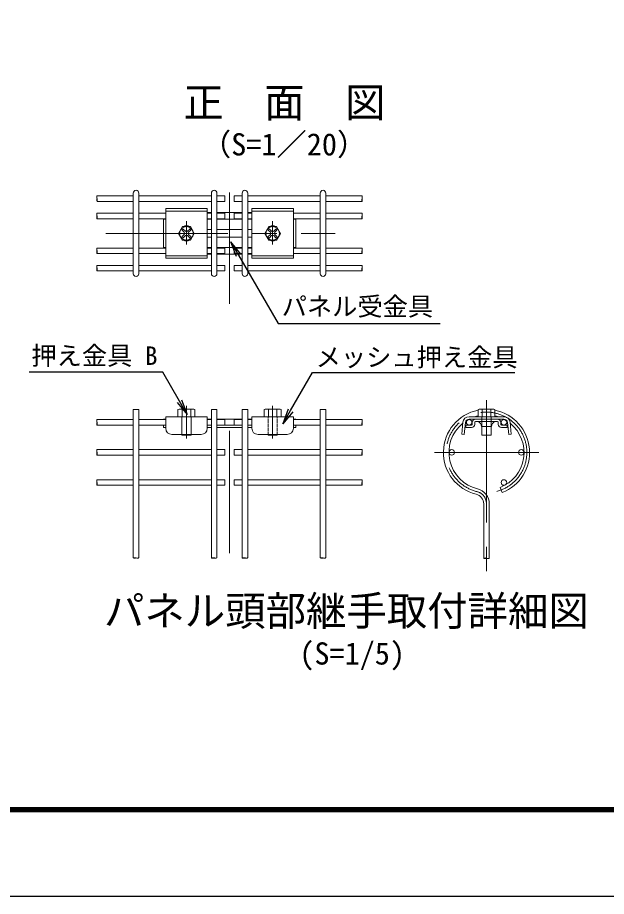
# Model space of a CAD drawing. Units: millimetres, scale not verified, with parts at other scales. Extents: x -4200 to 4200, y -2970 to 2970.
# Drawn here: x -2691 to -1161, y -2970 to -685 of the extents above; entities that cross this region are included whole.
import ezdxf
from ezdxf.enums import TextEntityAlignment as Align

# ---------------------------------------------------------------- set-up
doc = ezdxf.new("R2010")
doc.units = ezdxf.units.MM
doc.header["$LTSCALE"] = 10
doc.linetypes.add('USER1', pattern=[50.8, 31.75, -6.35, 6.35, -6.35])
doc.linetypes.add('USER2', pattern=[0.375, 0.25, -0.125])
for name, color, linetype, lineweight in [('0-0_D-TTL-TXT', 7, 'Continuous', 25), ('0-4_D-STR3', 3, 'Continuous', 13), ('0-5_D-BMK', 2, 'USER1', 13), ('0-7_D-STR2', 7, 'Continuous', 13), ('0-B_D-STR-TXT', 7, 'Continuous', 25), ('0-C_D-TTL', 7, 'Continuous', 25)]:
    doc.layers.add(name, color=color, linetype=linetype, lineweight=lineweight)
doc.styles.add('ＭＳ ゴシック', font='')
doc.styles.get('ＭＳ ゴシック').set_extended_font_data('MS Gothic')

# ---------------------------------------------------------------- blocks, each defined once
blk = doc.blocks.new('MLeader2')
at = {"layer": '0-B_D-STR-TXT'}
blk.add_line((-1976.21, -1710.02), (-2001.98, -1741.32), dxfattribs=at)
for points in [[(-1981.98, -1706.68), (-1925.09, -1608.15), (-1405.86, -1608.15), (-1398.66, -1608.15)], [(-1987.75, -1703.35), (-2001.98, -1741.32), (-1981.98, -1706.68)]]:
    blk.add_lwpolyline(points, dxfattribs=at)
blk = doc.blocks.new('MLeader3')
at = {"layer": '0-B_D-STR-TXT'}
blk.add_line((-2265.09, -1678.83), (-2250.87, -1716.8), dxfattribs=at)
for points in [[(-2270.87, -1682.16), (-2314.17, -1607.15), (-2653.75, -1607.15), (-2660.95, -1607.15)], [(-2276.64, -1685.49), (-2250.87, -1716.8), (-2270.87, -1682.16)]]:
    blk.add_lwpolyline(points, dxfattribs=at)
blk = doc.blocks.new('MLeader4')
at = {"layer": '0-B_D-STR-TXT'}
blk.add_line((-2122.77, -1306.35), (-2137, -1268.37), dxfattribs=at)
for points in [[(-2111.22, -1299.68), (-2137, -1268.37), (-2117, -1303.02)], [(-2117, -1303.02), (-2014.44, -1480.64), (-1600.16, -1480.64), (-1592.96, -1480.64)]]:
    blk.add_lwpolyline(points, dxfattribs=at)

msp = doc.modelspace()

# ---------------------------------------------------------------- linework, layer by layer
at = {"layer": '0-4_D-STR3'}
for p, q in [((-2306.41, -1181.72), (-2306.41, -1310.36)), ((-2306.41, -1181.72), (-2198.41, -1181.72)), ((-2306.41, -1188.04), (-2198.41, -1188.04)), ((-2198.41, -1181.72), (-2198.41, -1310.36)), ((-2082.41, -1181.72), (-2082.41, -1310.36)), ((-2082.41, -1181.72), (-1974.41, -1181.72)), ((-2082.41, -1188.04), (-1974.41, -1188.04)), ((-1974.41, -1181.72), (-1974.41, -1310.36)), ((-2312.41, -1208.04), (-2312.41, -1284.04)), ((-2312.41, -1209.04), (-2306.41, -1209.04)), ((-2187.51, -1192.04), (-2198.41, -1192.04)), ((-2198.41, -1209.04), (-2187.51, -1209.04)), ((-2107.7, -1192.04), (-2173.11, -1192.04)), ((-2173.11, -1209.04), (-2107.7, -1209.04)), ((-2082.41, -1192.04), (-2093.3, -1192.04)), ((-2093.3, -1209.04), (-2082.41, -1209.04)), ((-1974.41, -1209.04), (-1968.41, -1209.04)), ((-1968.41, -1284.04), (-1968.41, -1208.04)), ((-2262.6, -1228.39), (-2272.79, -1246.04)), ((-2242.21, -1228.39), (-2262.6, -1228.39)), ((-2242.21, -1228.39), (-2232.02, -1246.04)), ((-2038.6, -1228.39), (-2048.79, -1246.04)), ((-2018.21, -1228.39), (-2038.6, -1228.39)), ((-2028.41, -1274.56), (-2028.41, -1214.55)), ((-2018.21, -1228.39), (-2008.02, -1246.04)), ((-2262.6, -1263.7), (-2272.79, -1246.04)), ((-2263.72, -1237.56), (-2258.06, -1243.21)), ((-2263.72, -1254.53), (-2258.06, -1248.87)), ((-2260.89, -1234.73), (-2255.23, -1240.39)), ((-2260.89, -1257.36), (-2255.23, -1251.7)), ((-2243.92, -1234.73), (-2249.58, -1240.39)), ((-2243.92, -1257.36), (-2249.58, -1251.7)), ((-2241.09, -1237.56), (-2246.75, -1243.21)), ((-2241.09, -1254.53), (-2246.75, -1248.87)), ((-2242.21, -1263.7), (-2232.02, -1246.04)), ((-2194.41, -1236.04), (-2187.51, -1236.04)), ((-2194.41, -1256.04), (-2187.51, -1256.04)), ((-2173.11, -1236.04), (-2107.7, -1236.04)), ((-2173.11, -1256.04), (-2107.7, -1256.04)), ((-2093.3, -1236.04), (-2086.41, -1236.04)), ((-2093.3, -1256.04), (-2086.41, -1256.04)), ((-2038.6, -1263.7), (-2048.79, -1246.04)), ((-2039.72, -1237.56), (-2034.06, -1243.21)), ((-2039.72, -1254.53), (-2034.06, -1248.87)), ((-2036.89, -1234.73), (-2031.23, -1240.39)), ((-2036.89, -1257.36), (-2031.23, -1251.7)), ((-2019.92, -1234.73), (-2025.58, -1240.39)), ((-2019.92, -1257.36), (-2025.58, -1251.7)), ((-2017.09, -1237.56), (-2022.75, -1243.21)), ((-2017.09, -1254.53), (-2022.75, -1248.87)), ((-2018.21, -1263.7), (-2008.02, -1246.04)), ((-2242.21, -1263.7), (-2262.6, -1263.7)), ((-2018.21, -1263.7), (-2038.6, -1263.7)), ((-2312.41, -1283.04), (-2306.41, -1283.04)), ((-2198.41, -1283.04), (-2187.51, -1283.04)), ((-2198.41, -1300.04), (-2187.51, -1300.04)), ((-2173.11, -1283.04), (-2107.7, -1283.04)), ((-2173.11, -1300.04), (-2107.7, -1300.04)), ((-2093.3, -1283.04), (-2082.41, -1283.04)), ((-2093.3, -1300.04), (-2082.41, -1300.04)), ((-1974.41, -1283.04), (-1968.41, -1283.04)), ((-2306.41, -1304.04), (-2198.41, -1304.04)), ((-2306.41, -1310.36), (-2198.41, -1310.36)), ((-2082.41, -1304.04), (-1974.41, -1304.04)), ((-2082.41, -1310.36), (-1974.41, -1310.36)), ((-2274.43, -1722.86), (-2274.43, -1704.33)), ((-2268.93, -1702.86), (-2235.89, -1702.86)), ((-2263.42, -1722.86), (-2263.42, -1704.33)), ((-2241.39, -1722.86), (-2241.39, -1704.33)), ((-2230.38, -1704.33), (-2230.38, -1722.86)), ((-2050.46, -1722.86), (-2050.46, -1704.33)), ((-2044.95, -1702.86), (-2011.91, -1702.86)), ((-2039.44, -1722.86), (-2039.44, -1704.33)), ((-2017.42, -1722.86), (-2017.42, -1704.33)), ((-2006.41, -1704.33), (-2006.41, -1722.86)), ((-1494.58, -1722.74), (-1494.58, -1704.21)), ((-1489.07, -1702.74), (-1456.03, -1702.74)), ((-1483.56, -1722.74), (-1483.56, -1704.21)), ((-1461.54, -1722.74), (-1461.54, -1704.21)), ((-1450.52, -1704.21), (-1450.52, -1722.74)), ((-2312.41, -1729.26), (-2306.41, -1729.26)), ((-2312.41, -1730.06), (-2312.41, -1729.26)), ((-2306.41, -1722.86), (-2306.41, -1752.86)), ((-2306.41, -1722.86), (-2198.41, -1722.86)), ((-2264.38, -1770.86), (-2264.38, -1722.86)), ((-2240.38, -1770.86), (-2240.38, -1722.86)), ((-2198.41, -1722.86), (-2198.41, -1752.86)), ((-2198.41, -1729.26), (-2187.57, -1729.26)), ((-2173.17, -1729.26), (-2107.63, -1729.26)), ((-2093.17, -1729.26), (-2082.41, -1729.26)), ((-2082.41, -1722.86), (-2082.41, -1752.86)), ((-2082.41, -1722.86), (-1974.41, -1722.86)), ((-1974.41, -1722.86), (-1974.41, -1752.86)), ((-1974.41, -1729.26), (-1968.41, -1729.26)), ((-1968.41, -1729.26), (-1968.41, -1730.06)), ((-1517.85, -1722.74), (-1427.2, -1722.74)), ((-1517.85, -1729.14), (-1427.2, -1729.14)), ((-1501.52, -1735.54), (-1443.52, -1735.54)), ((-1484.52, -1770.74), (-1484.52, -1722.74)), ((-1460.52, -1770.74), (-1460.52, -1722.74)), ((-2312.41, -1744.46), (-2306.41, -1744.46)), ((-2312.41, -1750.86), (-2312.41, -1744.46)), ((-2312.41, -1750.86), (-2306.41, -1750.86)), ((-2187.57, -1744.46), (-2198.41, -1744.46)), ((-2198.41, -1750.86), (-2187.57, -1750.86)), ((-2173.17, -1744.46), (-2107.57, -1744.46)), ((-2173.17, -1750.86), (-2107.57, -1750.86)), ((-2093.17, -1744.46), (-2082.41, -1744.46)), ((-2093.17, -1750.86), (-2082.41, -1750.86)), ((-1974.41, -1744.46), (-1968.41, -1744.46)), ((-1974.41, -1750.86), (-1968.41, -1750.86)), ((-1968.41, -1744.46), (-1968.41, -1750.86)), ((-1533.76, -1737.13), (-1536.89, -1768.09)), ((-1527.4, -1737.77), (-1530.52, -1768.74)), ((-1526.52, -1744.34), (-1511.12, -1744.34)), ((-1526.52, -1744.34), (-1526.52, -1750.74)), ((-1526.52, -1750.74), (-1511.12, -1750.74)), ((-1509.52, -1737.14), (-1509.52, -1742.74)), ((-1503.12, -1737.14), (-1503.12, -1742.74)), ((-1485.72, -1747.93), (-1459.32, -1747.93)), ((-1441.92, -1737.14), (-1441.92, -1742.74)), ((-1435.52, -1737.14), (-1435.52, -1742.74)), ((-1433.92, -1744.34), (-1418.52, -1744.34)), ((-1433.92, -1750.74), (-1418.52, -1750.74)), ((-1418.52, -1744.34), (-1418.52, -1750.74)), ((-1411.28, -1737.13), (-1408.16, -1768.09)), ((-2290.41, -1768.86), (-2214.41, -1768.86)), ((-2264.38, -1770.86), (-2240.38, -1770.86)), ((-2066.41, -1768.86), (-1990.41, -1768.86)), ((-2040.41, -1770.86), (-2016.4, -1770.86)), ((-2040.4, -1770.86), (-2040.4, -1768.86)), ((-2016.4, -1770.86), (-2016.4, -1768.86)), ((-1536.89, -1768.09), (-1530.52, -1768.74)), ((-1484.52, -1770.74), (-1460.52, -1770.74))]:
    msp.add_line(p, q, dxfattribs=at)
at = {"layer": '0-4_D-STR3', "linetype": 'USER2'}
for p, q in [((-2040.41, -1768.86), (-2040.41, -1722.86)), ((-2016.41, -1768.86), (-2016.41, -1722.86))]:
    msp.add_line(p, q, dxfattribs=at)
at = {"layer": '0-4_D-STR3'}
msp.add_lwpolyline([(-1417.65, -1737.77), (-1414.52, -1768.74), (-1408.16, -1768.09)], dxfattribs=at)
for centre in [(-2252.41, -1246.04), (-2028.41, -1246.04)]:
    msp.add_circle(centre, 17.66, dxfattribs=at)
for centre, radius, start, end in [((-2252.41, -1241.04), 15, 57.53826, 122.46174), ((-2028.41, -1241.04), 15, 57.53826, 122.46174), ((-2262.31, -1236.14), 2, 44.99953, 224.99952), ((-2262.31, -1255.94), 2, 135, 314.99998), ((-2260.89, -1246.04), 4, 314.99999, 45), ((-2252.41, -1237.56), 4, 225.00001, 314.99999), ((-2252.41, -1254.53), 4, 45, 135), ((-2243.92, -1246.04), 4, 135, 225.00001), ((-2242.51, -1236.14), 2, 315, 135), ((-2242.51, -1255.94), 2, 225.00001, 44.99999), ((-2194.41, -1246.04), 10, 90, 113.57818), ((-2194.41, -1246.04), 10, 246.42182, 270), ((-2086.41, -1246.04), 10, 66.42182, 90), ((-2086.41, -1246.04), 10, 270, 293.57818), ((-2038.31, -1236.14), 2, 44.99953, 224.99952), ((-2038.31, -1255.94), 2, 135, 314.99998), ((-2036.89, -1246.04), 4, 314.99999, 45), ((-2028.41, -1237.56), 4, 225.00001, 314.99999), ((-2028.41, -1254.53), 4, 45, 135), ((-2019.92, -1246.04), 4, 135, 225.00001), ((-2018.51, -1236.14), 2, 315, 135), ((-2018.51, -1255.94), 2, 225.00001, 44.99999), ((-2252.41, -1251.04), 15, 237.53826, 302.46174), ((-2028.41, -1251.04), 15, 237.53826, 302.46174), ((-2268.93, -1713.87), 11.01, 60, 120), ((-2252.41, -1744.69), 41.84, 74.73852, 105.26148), ((-2235.89, -1713.87), 11.01, 60, 120), ((-2044.95, -1713.87), 11.01, 60, 120), ((-2028.43, -1744.69), 41.84, 74.73852, 105.26148), ((-2011.91, -1713.87), 11.01, 60, 120), ((-1489.07, -1713.75), 11.01, 60, 120), ((-1472.55, -1744.57), 41.84, 74.73852, 105.26148), ((-1456.03, -1713.75), 11.01, 60, 120), ((-1517.85, -1738.74), 16, 90, 174.23211), ((-1517.85, -1738.74), 9.6, 90, 174.23211), ((-1501.52, -1737.14), 8, 90, 180), ((-1501.52, -1737.14), 1.6, 90, 180), ((-1498.52, -1747.93), 12.8, 0, 75.52068), ((-1446.52, -1747.93), 12.8, 104.47932, 180), ((-1443.52, -1737.14), 8, 0, 90), ((-1443.52, -1737.14), 1.6, 0, 90), ((-1427.2, -1738.74), 16, 5.76789, 90), ((-1427.2, -1738.74), 9.6, 5.76789, 90), ((-2290.41, -1752.86), 16, 180, 270), ((-2214.41, -1752.86), 16, 270, 0), ((-2066.41, -1752.86), 16, 180, 270), ((-1990.41, -1752.86), 16, 270, 0), ((-1511.12, -1742.74), 1.6, 270, 0), ((-1511.12, -1742.74), 8, 270, 0), ((-1433.92, -1742.74), 8, 180, 270), ((-1433.92, -1742.74), 1.6, 180, 270)]:
    msp.add_arc(centre, radius, start, end, dxfattribs=at)
at = {"layer": '0-5_D-BMK'}
for p, q in [((-2140.41, -1428.93), (-2140.41, -1139.28)), ((-2252.41, -1274.56), (-2252.41, -1214.55)), ((-2462.25, -1246.04), (-1866.04, -1246.04)), ((-1472.52, -1679.95), (-1472.52, -2136.31)), ((-2252.38, -1779.61), (-2252.38, -1694.59)), ((-2028.41, -1779.61), (-2028.41, -1694.59)), ((-2140.4, -2077.28), (-2140.41, -1717.7)), ((-1336.92, -1815.55), (-1608.12, -1815.55))]:
    msp.add_line(p, q, dxfattribs=at)
for centre, radius, start, end in [((-1472.52, -1815.55), 104.8, 284.7, 256.20952), ((-1505.32, -1949.18), 32.8, 0, 76.20952)]:
    msp.add_arc(centre, radius, start, end, dxfattribs=at)
at = {"layer": '0-7_D-STR2'}
for p, q in [((-2390.58, -1350.84), (-2390.58, -1141.24)), ((-2376.18, -1350.84), (-2376.18, -1141.24)), ((-2187.51, -1350.84), (-2187.51, -1141.24)), ((-2173.11, -1350.84), (-2173.11, -1141.24)), ((-2107.7, -1350.84), (-2107.7, -1141.24)), ((-2093.3, -1350.84), (-2093.3, -1141.24)), ((-1904.63, -1350.84), (-1904.63, -1141.24)), ((-1890.23, -1350.84), (-1890.23, -1141.24)), ((-2484.92, -1148.44), (-2390.58, -1148.44)), ((-2484.92, -1162.84), (-2390.58, -1162.84)), ((-2376.18, -1148.44), (-2187.51, -1148.44)), ((-2376.18, -1162.84), (-2187.51, -1162.84)), ((-2173.11, -1148.44), (-2152.41, -1148.44)), ((-2107.7, -1148.44), (-2128.4, -1148.44)), ((-1904.63, -1148.44), (-2093.3, -1148.44)), ((-1904.63, -1162.84), (-2093.3, -1162.84)), ((-1795.89, -1148.44), (-1890.23, -1148.44)), ((-1795.89, -1162.84), (-1890.23, -1162.84)), ((-2484.92, -1193.64), (-2390.58, -1193.64)), ((-2484.92, -1208.04), (-2390.58, -1208.04)), ((-2376.18, -1193.64), (-2306.41, -1193.64)), ((-2376.18, -1208.04), (-2306.41, -1208.04)), ((-2198.41, -1193.64), (-2187.51, -1193.64)), ((-2198.41, -1208.04), (-2187.51, -1208.04)), ((-2173.11, -1193.64), (-2152.41, -1193.64)), ((-2173.11, -1208.04), (-2152.41, -1208.04)), ((-2152.41, -1208.04), (-2152.41, -1193.64)), ((-2128.4, -1208.04), (-2128.4, -1193.64)), ((-2107.7, -1193.64), (-2128.4, -1193.64)), ((-2107.7, -1208.04), (-2128.4, -1208.04)), ((-2082.41, -1193.64), (-2093.3, -1193.64)), ((-2082.41, -1208.04), (-2093.3, -1208.04)), ((-1904.63, -1193.64), (-1974.41, -1193.64)), ((-1904.63, -1208.04), (-1974.41, -1208.04)), ((-1795.89, -1193.64), (-1890.23, -1193.64)), ((-1795.89, -1208.04), (-1890.23, -1208.04)), ((-2484.92, -1284.04), (-2390.58, -1284.04)), ((-2484.92, -1298.44), (-2390.58, -1298.44)), ((-2376.18, -1284.04), (-2306.41, -1284.04)), ((-2376.18, -1298.44), (-2306.41, -1298.44)), ((-2198.41, -1284.04), (-2187.51, -1284.04)), ((-2198.41, -1298.44), (-2187.51, -1298.44)), ((-2173.11, -1284.04), (-2152.41, -1284.04)), ((-2173.11, -1298.44), (-2152.41, -1298.44)), ((-2152.41, -1298.44), (-2152.41, -1284.04)), ((-2107.7, -1284.04), (-2128.4, -1284.04)), ((-2128.4, -1298.44), (-2128.4, -1284.04)), ((-2107.7, -1298.44), (-2128.4, -1298.44)), ((-2082.41, -1284.04), (-2093.3, -1284.04)), ((-2082.41, -1298.44), (-2093.3, -1298.44)), ((-1904.63, -1284.04), (-1974.41, -1284.04)), ((-1904.63, -1298.44), (-1974.41, -1298.44)), ((-1795.89, -1284.04), (-1890.23, -1284.04)), ((-1795.89, -1298.44), (-1890.23, -1298.44)), ((-2484.92, -1329.24), (-2390.58, -1329.24)), ((-2484.92, -1343.64), (-2390.58, -1343.64)), ((-2376.18, -1329.24), (-2187.51, -1329.24)), ((-2376.18, -1343.64), (-2187.51, -1343.64)), ((-2173.11, -1329.24), (-2152.41, -1329.24)), ((-2173.11, -1343.64), (-2152.41, -1343.64)), ((-2152.41, -1343.64), (-2152.41, -1329.24)), ((-2128.4, -1343.64), (-2128.4, -1329.24)), ((-2107.7, -1329.24), (-2128.4, -1329.24)), ((-2107.7, -1343.64), (-2128.4, -1343.64)), ((-1904.63, -1329.24), (-2093.3, -1329.24)), ((-1904.63, -1343.64), (-2093.3, -1343.64)), ((-1795.89, -1329.24), (-1890.23, -1329.24)), ((-1795.89, -1343.64), (-1890.23, -1343.64)), ((-2376.25, -1703.55), (-2390.65, -1703.55)), ((-2390.65, -1703.55), (-2390.65, -2089.84)), ((-2376.25, -1703.55), (-2376.25, -2089.84)), ((-2173.17, -1703.55), (-2187.57, -1703.55)), ((-2187.57, -1703.55), (-2187.57, -2089.84)), ((-2173.17, -1703.55), (-2173.17, -2089.84)), ((-2093.17, -1703.55), (-2107.57, -1703.55)), ((-2107.57, -1703.55), (-2107.57, -2089.84)), ((-2093.17, -1703.55), (-2093.17, -2089.84)), ((-1890.1, -1703.55), (-1904.5, -1703.55)), ((-1904.5, -1703.55), (-1904.5, -2089.84)), ((-1890.1, -1703.55), (-1890.1, -2089.84)), ((-2390.65, -1730.06), (-2484.92, -1730.06)), ((-2306.41, -1730.06), (-2376.25, -1730.06)), ((-2187.57, -1730.06), (-2198.41, -1730.06)), ((-2152.37, -1730.06), (-2173.17, -1730.06)), ((-2152.37, -1730.06), (-2152.37, -1744.46)), ((-2128.43, -1730.06), (-2107.63, -1730.06)), ((-2082.41, -1730.06), (-2093.17, -1730.06)), ((-1904.5, -1730.06), (-1974.41, -1730.06)), ((-1795.76, -1730.06), (-1890.1, -1730.06)), ((-2390.65, -1744.46), (-2484.92, -1744.46)), ((-2312.41, -1744.46), (-2376.25, -1744.46)), ((-2152.37, -1744.46), (-2173.17, -1744.46)), ((-1904.5, -1744.46), (-1968.41, -1744.46)), ((-1795.76, -1744.46), (-1890.1, -1744.46)), ((-2390.65, -1808.35), (-2484.92, -1808.35)), ((-2390.65, -1822.75), (-2484.92, -1822.75)), ((-2187.57, -1808.35), (-2376.25, -1808.35)), ((-2187.57, -1822.75), (-2376.25, -1822.75)), ((-2152.37, -1808.35), (-2173.17, -1808.35)), ((-2152.37, -1822.75), (-2173.17, -1822.75)), ((-2152.37, -1808.35), (-2152.37, -1822.75)), ((-2128.43, -1808.35), (-2107.63, -1808.35)), ((-1904.5, -1808.35), (-2093.17, -1808.35)), ((-1904.5, -1822.75), (-2093.17, -1822.75)), ((-1795.76, -1808.35), (-1890.1, -1808.35)), ((-1795.76, -1822.75), (-1890.1, -1822.75)), ((-2390.65, -1886.63), (-2484.92, -1886.63)), ((-2187.57, -1886.63), (-2376.25, -1886.63)), ((-2152.37, -1886.63), (-2173.17, -1886.63)), ((-2152.37, -1886.63), (-2152.37, -1901.03)), ((-2128.43, -1886.63), (-2107.63, -1886.63)), ((-2128.43, -1886.63), (-2128.43, -1901.03)), ((-1904.5, -1886.63), (-2093.17, -1886.63)), ((-1795.76, -1886.63), (-1890.1, -1886.63)), ((-2390.65, -1901.03), (-2484.92, -1901.03)), ((-2187.57, -1901.03), (-2376.25, -1901.03)), ((-2152.37, -1901.03), (-2173.17, -1901.03)), ((-2128.43, -1901.03), (-2107.63, -1901.03)), ((-1904.5, -1901.03), (-2093.17, -1901.03)), ((-1795.76, -1901.03), (-1890.1, -1901.03)), ((-1437.15, -1906.51), (-1431.93, -1919.93)), ((-1479.72, -1949.18), (-1479.72, -2090.89)), ((-1465.32, -1949.18), (-1465.32, -2090.96))]:
    msp.add_line(p, q, dxfattribs=at)
for points in [[(-2173.11, -1162.84), (-2152.41, -1162.84), (-2152.41, -1148.44)], [(-2107.7, -1162.84), (-2128.4, -1162.84), (-2128.4, -1148.44)], [(-2128.43, -1730.06), (-2128.43, -1744.46), (-2107.63, -1744.46)], [(-2128.43, -1808.35), (-2128.43, -1822.75), (-2107.63, -1822.75)]]:
    msp.add_lwpolyline(points, dxfattribs=at)
for centre in [(-1517.72, -1737.26), (-1427.32, -1737.26), (-1562.92, -1815.55), (-1382.12, -1815.55), (-1427.32, -1893.83)]:
    msp.add_circle(centre, 7.2, dxfattribs=at)
for centre, radius, start, end in [((-2383.38, -1141.24), 7.2, 0, 180), ((-2180.31, -1141.24), 7.2, 0, 180), ((-2100.5, -1141.24), 7.2, 0, 180), ((-1897.43, -1141.24), 7.2, 0, 180), ((-2383.38, -1350.84), 7.2, 180, 0), ((-2180.31, -1350.84), 7.2, 180, 0), ((-2100.5, -1350.84), 7.2, 180, 0), ((-1897.43, -1350.84), 7.2, 180, 0), ((-1472.52, -1815.55), 112, 101.35516, 256.20952), ((-1472.52, -1815.55), 112, 291.25, 78.67181), ((-1472.52, -1815.55), 97.6, 117.71481, 123.37821), ((-1472.52, -1815.55), 97.6, 103.05813, 108.02633), ((-1472.52, -1815.55), 97.6, 71.97367, 76.97302), ((-1472.52, -1815.55), 97.6, 56.62179, 62.28519), ((-1472.52, -1815.55), 97.6, 129.43822, 256.20952), ((-1472.52, -1815.55), 97.6, 291.25, 50.56178), ((-1505.32, -1949.18), 40, 0, 76.20952), ((-1505.32, -1949.18), 25.6, 0, 76.20952)]:
    msp.add_arc(centre, radius, start, end, dxfattribs=at)
for centre, major_axis, ratio, start_param, end_param in [((-2484.92, -1152.04), (0, -3.6), 0.114898, 3.1414937, 6.283185), ((-1795.89, -1152.04), (0, -3.6), 0.114898, 0.0000003, 3.1416916), ((-2484.92, -1197.24), (0, -3.6), 0.114898, 3.1414937, 6.283185), ((-1795.89, -1197.24), (0, -3.6), 0.114898, 0.0000003, 3.1416916), ((-2484.92, -1287.64), (0, -3.6), 0.114898, 3.1414937, 6.283185), ((-1795.89, -1287.64), (0, -3.6), 0.114898, 0.0000003, 3.1416916), ((-2484.92, -1332.84), (0, -3.6), 0.114898, 3.1414937, 6.283185), ((-1795.89, -1332.84), (0, -3.6), 0.114898, 0.0000003, 3.1416916), ((-2484.92, -1733.66), (0, -3.6), 0.114898, 3.1414937, 6.283185), ((-1795.89, -1733.66), (0, -3.6), 0.114898, 0.0000003, 3.1416916), ((-2484.92, -1811.95), (0, -3.6), 0.114898, 3.1414937, 6.283185), ((-1795.89, -1811.95), (0, -3.6), 0.114898, 0.0000003, 3.1416916), ((-2484.92, -1890.23), (0, -3.6), 0.114898, 3.1414937, 6.283185), ((-1795.89, -1890.23), (0, -3.6), 0.114898, 0.0000003, 3.1416916), ((-2379.85, -2089.83), (-3.6, 0), 0.114898, 0.0000003, 3.1416916), ((-2176.77, -2089.83), (-3.6, 0), 0.114898, 0.0000003, 3.1416916), ((-2096.77, -2089.83), (-3.6, 0), 0.114898, 0.0000003, 3.1416916), ((-1893.7, -2089.83), (-3.6, 0), 0.114898, 0.0000003, 3.1416916), ((-1468.91, -2090.89), (3.6, 0), 0.246642, 3.1415927, 6.2053633)]:
    msp.add_ellipse(centre, major_axis=major_axis, ratio=ratio, start_param=start_param, end_param=end_param, dxfattribs=at)
for centre, major_axis, ratio in [((-2484.92, -1159.24), (0, -3.6), 0.114898), ((-1795.89, -1159.24), (0, 3.6), 0.114898), ((-2484.92, -1204.44), (0, -3.6), 0.114898), ((-1795.89, -1204.44), (0, 3.6), 0.114898), ((-2484.92, -1294.84), (0, -3.6), 0.114898), ((-1795.89, -1294.84), (0, 3.6), 0.114898), ((-2484.92, -1340.04), (0, -3.6), 0.114898), ((-1795.89, -1340.04), (0, 3.6), 0.114898), ((-2484.92, -1740.86), (0, -3.6), 0.114898), ((-1795.89, -1740.86), (0, 3.6), 0.114898), ((-2484.92, -1819.15), (0, -3.6), 0.114898), ((-1795.89, -1819.15), (0, 3.6), 0.114898), ((-2484.92, -1897.44), (0, -3.6), 0.114898), ((-1795.89, -1897.44), (0, 3.6), 0.114898), ((-2387.05, -2089.83), (-3.6, 0), 0.114898), ((-2183.97, -2089.83), (-3.6, 0), 0.114898), ((-2103.97, -2089.83), (-3.6, 0), 0.114898), ((-1900.9, -2089.83), (-3.6, 0), 0.114898), ((-1476.11, -2090.89), (3.6, 0), 0.246642)]:
    msp.add_ellipse(centre, major_axis=major_axis, ratio=ratio, dxfattribs=at)
at = {"layer": '0-C_D-TTL', "color": 2}
msp.add_lwpolyline([(-4200, 2970), (4200, 2970), (4200, -2970), (-4200, -2970)], close=True, dxfattribs=at)
at = {"layer": '0-C_D-TTL'}
for points in [[(-3930, 2750), (3930, 2750), (3930, -2750), (-3930, -2750)], [(-3927.5, 2747.5), (3927.5, 2747.5), (3927.5, -2747.5), (-3927.5, -2747.5)], [(-3925, 2745), (3925, 2745), (3925, -2745), (-3925, -2745)], [(-3922.5, 2742.5), (3922.5, 2742.5), (3922.5, -2742.5), (-3922.5, -2742.5)], [(-3920, 2740), (3920, 2740), (3920, -2740), (-3920, -2740)]]:
    msp.add_lwpolyline(points, close=True, dxfattribs=at)

# ---------------------------------------------------------------- block references
at = {"layer": '0-B_D-STR-TXT'}
for name in ['MLeader4', 'MLeader3', 'MLeader2']:
    msp.add_blockref(name, (0, 0), dxfattribs=at)

# ---------------------------------------------------------------- texts
at = {"layer": '0-0_D-TTL-TXT', "style": 'ＭＳ ゴシック'}
for s, height, p in [('正\u3000面\u3000図', 76.98, (-2260.35, -967.43)), ('（S=1／20）', 57.7, (-2214.87, -1060.63)), ('パネル頭部継手取付詳細図', 76.98, (-2466.73, -2289.03)), ('(S=1/5)', 57.7, (-1959.12, -2384.47))]:
    msp.add_text(s, height=height, dxfattribs=at).set_placement(p, align=Align.BOTTOM_LEFT)
at = {"layer": '0-B_D-STR-TXT', "style": 'ＭＳ ゴシック'}
for s, p in [('パネル受金具', (-2004.86, -1474.45)), ('押え金具 B', (-2655.45, -1602.44)), ('メッシュ押え金具', (-1916.5, -1606.34))]:
    msp.add_text(s, height=48.09, dxfattribs=at).set_placement(p, align=Align.BOTTOM_LEFT)

doc.saveas('drawing.dxf')
